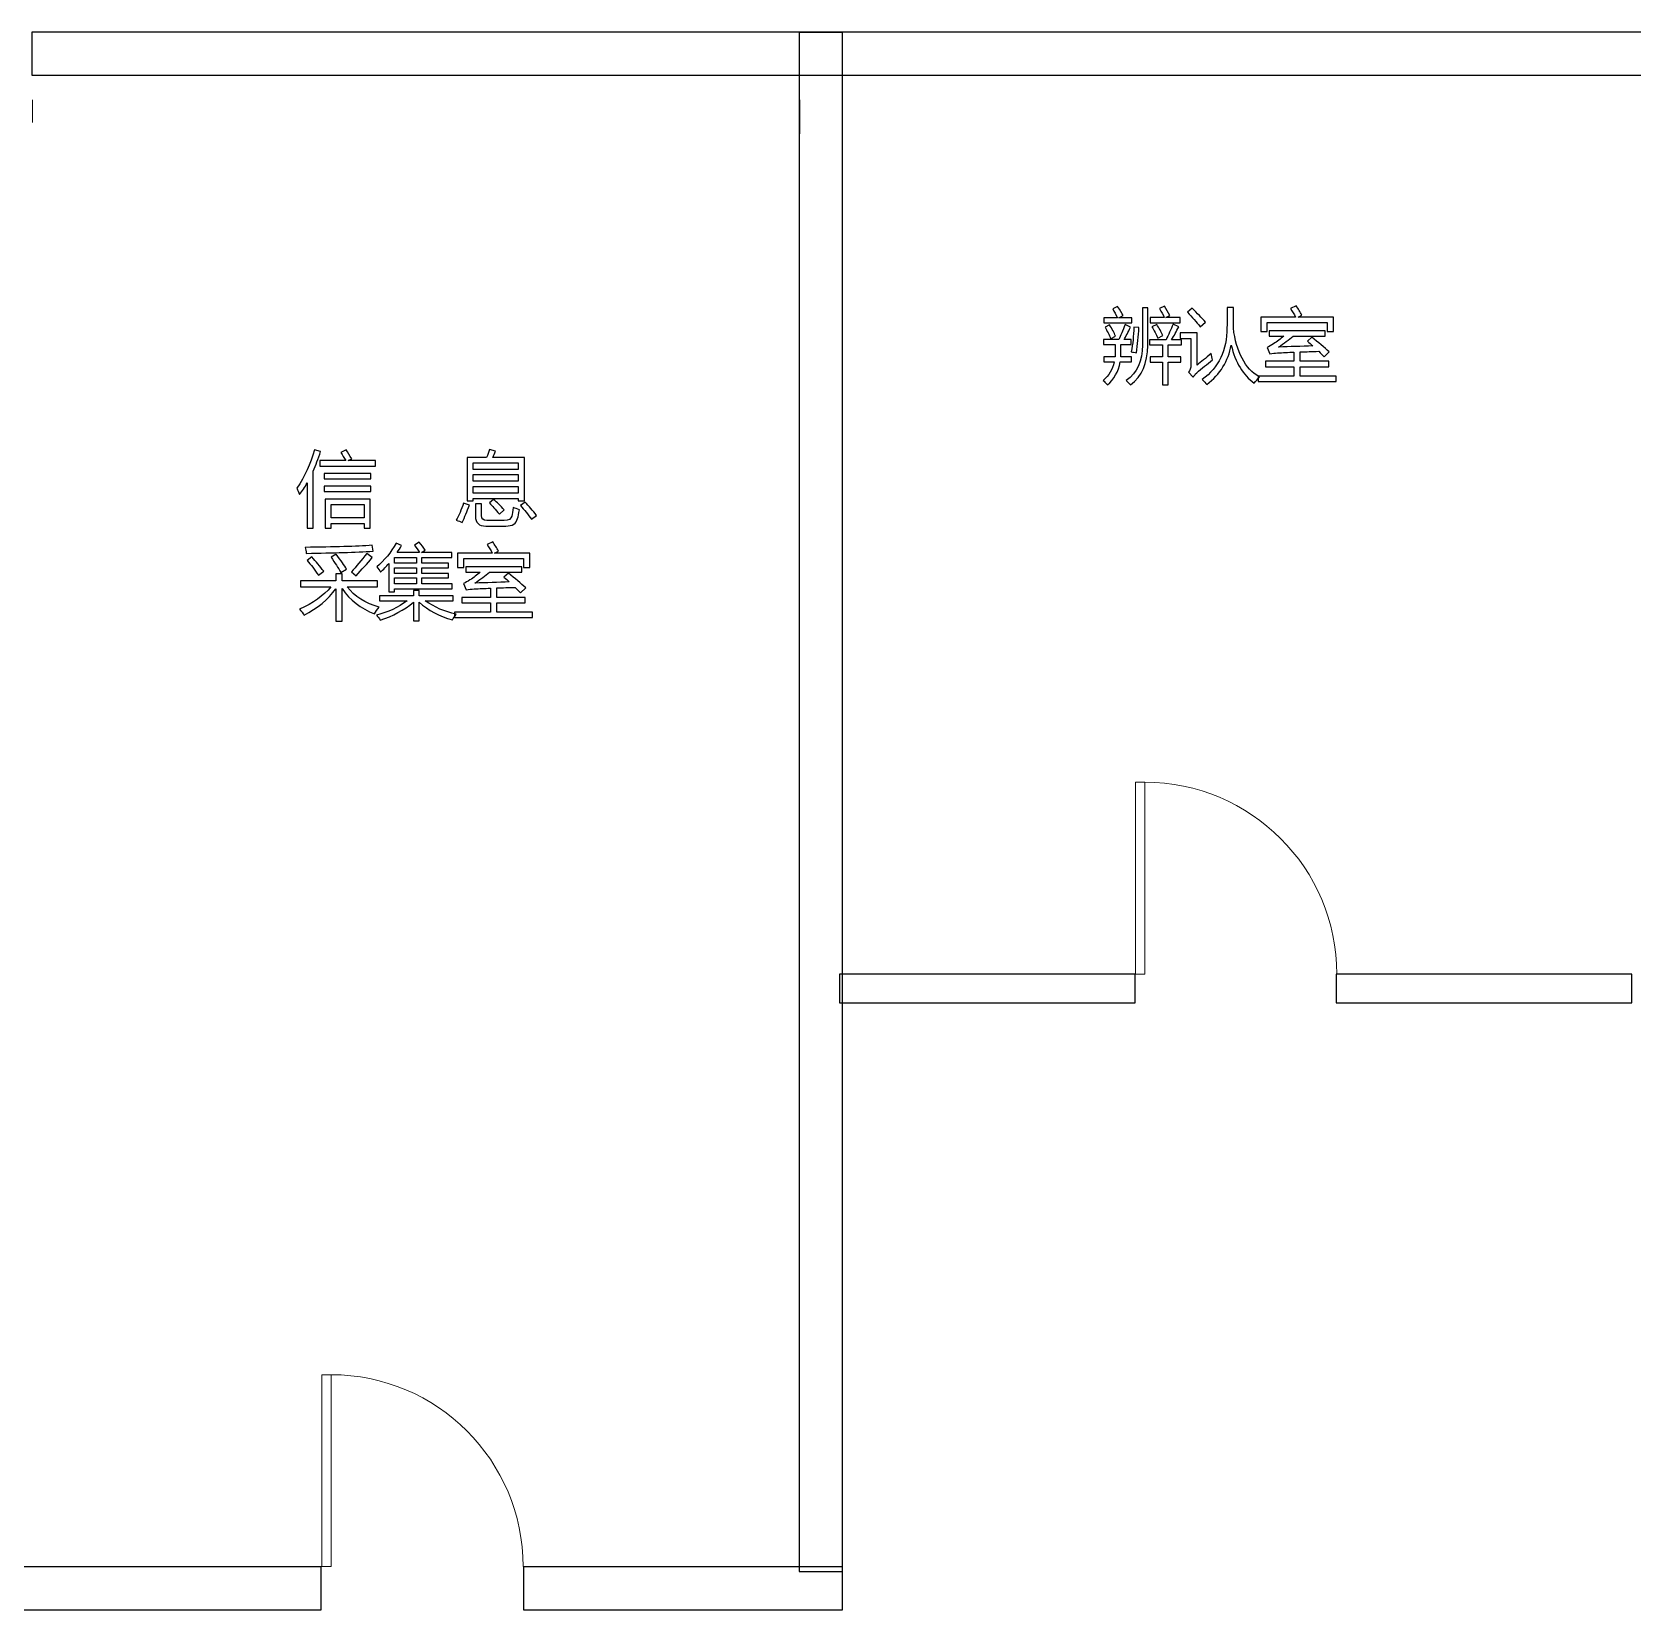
# Model space of a CAD drawing. Header units: millimetres. Extents: x 781 to 47484, y 534 to 14754.
# Drawn here: x 37161 to 43834, y 8154 to 14735 of the extents above; entities that cross this region are included whole.
import ezdxf

# ---------------------------------------------------------------- set-up
doc = ezdxf.new("R2010")
doc.units = ezdxf.units.MM
doc.header["$MEASUREMENT"] = 0
doc.layers.add('layer 1', color=7, linetype='Continuous')

msp = doc.modelspace()

# ---------------------------------------------------------------- linework, layer by layer
at = {"layer": 'layer 1', "color": 0}
for points in [[(37160.5, 14555), (47303.8, 14555), (47303.8, 14735), (37160.5, 14735), (37160.5, 14555)], [(40529, 10686), (41762.1, 10686), (41762.1, 10806), (40529, 10806), (40529, 10686)], [(42600, 10686), (43833.2, 10686), (43833.2, 10806), (42600, 10806), (42600, 10686)], [(35755, 8154.3), (38366.8, 8154.3), (38366.8, 8334.3), (35755, 8334.3), (35755, 8154.3)], [(39210.2, 8154.3), (40540.5, 8154.3), (40540.5, 8334.3), (39210.2, 8334.3), (39210.2, 8154.3)]]:
    msp.add_lwpolyline(points, close=True, dxfattribs=at)
at = {"layer": 'layer 1', "color": 0, "lineweight": 20}
for points in [[(41762.5, 10806.3), (41802.5, 10806.3), (41802.5, 11606.3), (41762.5, 11606.3), (41762.5, 10806.3)], [(38368.8, 8335.4), (38408.8, 8335.4), (38408.8, 9135.4), (38368.8, 9135.4), (38368.8, 8335.4)]]:
    msp.add_lwpolyline(points, close=True, dxfattribs=at)
at = {"layer": 'layer 1', "color": 0}
for points, knots in [([(40360.5, 8314.4), (40360.5, 8314.4), (40360.5, 14732.5), (40360.5, 14732.5), (40360.5, 14732.5), (40360.5, 14732.5), (40540.5, 14732.5), (40540.5, 14732.5), (40540.5, 14732.5), (40540.5, 14732.5), (40540.5, 8314.4), (40540.5, 8314.4), (40540.5, 8314.4), (40540.5, 8314.4), (40360.5, 8314.4), (40360.5, 8314.4)], [0, 0, 0, 0, 0.25, 0.25, 0.25, 0.25, 0.5, 0.5, 0.5, 0.5, 0.75, 0.75, 0.75, 0.75, 1, 1, 1, 1]), ([(41631.1, 13543.6), (41631.1, 13543.6), (41687.6, 13543.6), (41687.6, 13543.6), (41687.6, 13543.6), (41681.6, 13556.8), (41675, 13568.9), (41667.8, 13579.9), (41667.8, 13579.9), (41667.8, 13579.9), (41688.6, 13590.5), (41688.6, 13590.5), (41688.6, 13590.5), (41698.7, 13575.1), (41706.2, 13562.3), (41711.1, 13552.2), (41711.1, 13552.2), (41711.1, 13552.2), (41693.4, 13543.6), (41693.4, 13543.6), (41693.4, 13543.6), (41693.4, 13543.6), (41747.5, 13543.6), (41747.5, 13543.6), (41747.5, 13543.6), (41747.5, 13543.6), (41747.5, 13522.1), (41747.5, 13522.1), (41747.5, 13522.1), (41747.5, 13522.1), (41631.1, 13522.1), (41631.1, 13522.1), (41631.1, 13522.1), (41631.1, 13522.1), (41631.1, 13543.6), (41631.1, 13543.6)], [0, 0, 0, 0, 0.111111, 0.111111, 0.111111, 0.111111, 0.222222, 0.222222, 0.222222, 0.222222, 0.333333, 0.333333, 0.333333, 0.333333, 0.444444, 0.444444, 0.444444, 0.444444, 0.555556, 0.555556, 0.555556, 0.555556, 0.666667, 0.666667, 0.666667, 0.666667, 0.777778, 0.777778, 0.777778, 0.777778, 0.888889, 0.888889, 0.888889, 0.888889, 1, 1, 1, 1]), ([(41791.8, 13585.2), (41791.8, 13585.2), (41813.9, 13585.2), (41813.9, 13585.2), (41813.9, 13585.2), (41813.9, 13585.2), (41813.9, 13427.1), (41813.9, 13427.1), (41813.9, 13427.1), (41813.9, 13354.4), (41790.1, 13299.8), (41742.5, 13263.4), (41742.5, 13263.4), (41737.4, 13269.1), (41731.5, 13275.1), (41724.7, 13281.3), (41724.7, 13281.3), (41769.4, 13313.9), (41791.8, 13363.3), (41791.8, 13429.4), (41791.8, 13429.4), (41791.8, 13429.4), (41791.8, 13585.2), (41791.8, 13585.2)], [0, 0, 0, 0, 0.166667, 0.166667, 0.166667, 0.166667, 0.333333, 0.333333, 0.333333, 0.333333, 0.5, 0.5, 0.5, 0.5, 0.666667, 0.666667, 0.666667, 0.666667, 0.833333, 0.833333, 0.833333, 0.833333, 1, 1, 1, 1]), ([(41823.5, 13544.3), (41823.5, 13544.3), (41883.2, 13544.3), (41883.2, 13544.3), (41883.2, 13544.3), (41878.2, 13555.3), (41871.5, 13567.6), (41863.2, 13581.3), (41863.2, 13581.3), (41863.2, 13581.3), (41884, 13591.2), (41884, 13591.2), (41884, 13591.2), (41892, 13579.1), (41899.5, 13566.3), (41906.5, 13552.8), (41906.5, 13552.8), (41906.5, 13552.8), (41889, 13544.3), (41889, 13544.3), (41889, 13544.3), (41889, 13544.3), (41949.2, 13544.3), (41949.2, 13544.3), (41949.2, 13544.3), (41949.2, 13544.3), (41949.2, 13522.8), (41949.2, 13522.8), (41949.2, 13522.8), (41949.2, 13522.8), (41823.5, 13522.8), (41823.5, 13522.8), (41823.5, 13522.8), (41823.5, 13522.8), (41823.5, 13544.3), (41823.5, 13544.3)], [0, 0, 0, 0, 0.111111, 0.111111, 0.111111, 0.111111, 0.222222, 0.222222, 0.222222, 0.222222, 0.333333, 0.333333, 0.333333, 0.333333, 0.444444, 0.444444, 0.444444, 0.444444, 0.555556, 0.555556, 0.555556, 0.555556, 0.666667, 0.666667, 0.666667, 0.666667, 0.777778, 0.777778, 0.777778, 0.777778, 0.888889, 0.888889, 0.888889, 0.888889, 1, 1, 1, 1]), ([(41999.4, 13583.3), (42020.6, 13561.9), (42039.2, 13542.3), (42055.3, 13524.7), (42055.3, 13524.7), (42055.3, 13524.7), (42032.5, 13505.9), (42032.5, 13505.9), (42032.5, 13505.9), (42017, 13525.3), (41999.5, 13545.6), (41979.9, 13566.7), (41979.9, 13566.7), (41979.9, 13566.7), (41999.4, 13583.3), (41999.4, 13583.3)], [0, 0, 0, 0, 0.25, 0.25, 0.25, 0.25, 0.5, 0.5, 0.5, 0.5, 0.75, 0.75, 0.75, 0.75, 1, 1, 1, 1]), ([(42145.6, 13585.9), (42145.6, 13585.9), (42172.3, 13585.9), (42172.3, 13585.9), (42172.3, 13585.9), (42172.1, 13556.9), (42171.8, 13528.5), (42171.2, 13500.7), (42171.2, 13500.7), (42183.3, 13400.1), (42219.5, 13331.9), (42279.9, 13296.2), (42279.9, 13296.2), (42271.9, 13287.4), (42264.7, 13278.9), (42258.4, 13270.7), (42258.4, 13270.7), (42211.3, 13303.8), (42179.2, 13356.7), (42162.3, 13429.4), (42162.3, 13429.4), (42150.2, 13362.9), (42116.2, 13308), (42060.6, 13264.7), (42060.6, 13264.7), (42055.5, 13271), (42049.1, 13278), (42041.4, 13285.9), (42041.4, 13285.9), (42109.7, 13335.1), (42144.1, 13407.3), (42144.6, 13502.5), (42144.6, 13502.5), (42145.2, 13527.3), (42145.6, 13555), (42145.6, 13585.9)], [0, 0, 0, 0, 0.111111, 0.111111, 0.111111, 0.111111, 0.222222, 0.222222, 0.222222, 0.222222, 0.333333, 0.333333, 0.333333, 0.333333, 0.444444, 0.444444, 0.444444, 0.444444, 0.555556, 0.555556, 0.555556, 0.555556, 0.666667, 0.666667, 0.666667, 0.666667, 0.777778, 0.777778, 0.777778, 0.777778, 0.888889, 0.888889, 0.888889, 0.888889, 1, 1, 1, 1]), ([(42286, 13546.2), (42286, 13546.2), (42430.9, 13546.2), (42430.9, 13546.2), (42430.9, 13546.2), (42424.7, 13558.1), (42417.8, 13569.9), (42410, 13581.6), (42410, 13581.6), (42410, 13581.6), (42433.5, 13592.9), (42433.5, 13592.9), (42433.5, 13592.9), (42441.7, 13580.7), (42449.6, 13567.8), (42457.3, 13554.1), (42457.3, 13554.1), (42457.3, 13554.1), (42441, 13546.2), (42441, 13546.2), (42441, 13546.2), (42441, 13546.2), (42588.3, 13546.2), (42588.3, 13546.2), (42588.3, 13546.2), (42588.3, 13546.2), (42588.3, 13486.3), (42588.3, 13486.3), (42588.3, 13486.3), (42588.3, 13486.3), (42561.9, 13486.3), (42561.9, 13486.3), (42561.9, 13486.3), (42561.9, 13486.3), (42561.9, 13523.4), (42561.9, 13523.4), (42561.9, 13523.4), (42561.9, 13523.4), (42312.5, 13523.4), (42312.5, 13523.4), (42312.5, 13523.4), (42312.5, 13523.4), (42312.5, 13486.3), (42312.5, 13486.3), (42312.5, 13486.3), (42312.5, 13486.3), (42286, 13486.3), (42286, 13486.3), (42286, 13486.3), (42286, 13486.3), (42286, 13546.2), (42286, 13546.2)], [0, 0, 0, 0, 0.076923, 0.076923, 0.076923, 0.076923, 0.153846, 0.153846, 0.153846, 0.153846, 0.230769, 0.230769, 0.230769, 0.230769, 0.307692, 0.307692, 0.307692, 0.307692, 0.384615, 0.384615, 0.384615, 0.384615, 0.461538, 0.461538, 0.461538, 0.461538, 0.538462, 0.538462, 0.538462, 0.538462, 0.615385, 0.615385, 0.615385, 0.615385, 0.692308, 0.692308, 0.692308, 0.692308, 0.769231, 0.769231, 0.769231, 0.769231, 0.846154, 0.846154, 0.846154, 0.846154, 0.923077, 0.923077, 0.923077, 0.923077, 1, 1, 1, 1]), ([(41631.1, 13380.5), (41631.1, 13380.5), (41677.5, 13380.5), (41677.5, 13380.5), (41677.5, 13380.5), (41678.3, 13387.8), (41678.6, 13404.7), (41678.6, 13431.1), (41678.6, 13431.1), (41678.6, 13431.1), (41629.4, 13431.1), (41629.4, 13431.1), (41629.4, 13431.1), (41629.4, 13431.1), (41629.4, 13452.6), (41629.4, 13452.6), (41629.4, 13452.6), (41629.4, 13452.6), (41693.4, 13452.6), (41693.4, 13452.6), (41693.4, 13452.6), (41701.1, 13468.5), (41709.7, 13489.2), (41719.3, 13514.8), (41719.3, 13514.8), (41719.3, 13514.8), (41742.5, 13504.2), (41742.5, 13504.2), (41742.5, 13504.2), (41731.6, 13482.5), (41722.7, 13465.3), (41715.9, 13452.6), (41715.9, 13452.6), (41715.9, 13452.6), (41744.8, 13452.6), (41744.8, 13452.6), (41744.8, 13452.6), (41744.8, 13452.6), (41744.8, 13431.1), (41744.8, 13431.1), (41744.8, 13431.1), (41744.8, 13431.1), (41702.5, 13431.1), (41702.5, 13431.1), (41702.5, 13431.1), (41702.5, 13412.2), (41702.1, 13395.3), (41701.5, 13380.5), (41701.5, 13380.5), (41701.5, 13380.5), (41745.8, 13380.5), (41745.8, 13380.5), (41745.8, 13380.5), (41745.8, 13380.5), (41745.8, 13359), (41745.8, 13359), (41745.8, 13359), (41745.8, 13359), (41698.9, 13359), (41698.9, 13359), (41698.9, 13359), (41691.7, 13318.5), (41673.9, 13286.6), (41645.6, 13263.1), (41645.6, 13263.1), (41638.3, 13272.1), (41632.5, 13278.5), (41628.1, 13282.3), (41628.1, 13282.3), (41651.7, 13301.7), (41667, 13327.3), (41674, 13359), (41674, 13359), (41674, 13359), (41631.1, 13359), (41631.1, 13359), (41631.1, 13359), (41631.1, 13359), (41631.1, 13380.5), (41631.1, 13380.5)], [0, 0, 0, 0, 0.05, 0.05, 0.05, 0.05, 0.1, 0.1, 0.1, 0.1, 0.15, 0.15, 0.15, 0.15, 0.2, 0.2, 0.2, 0.2, 0.25, 0.25, 0.25, 0.25, 0.3, 0.3, 0.3, 0.3, 0.35, 0.35, 0.35, 0.35, 0.4, 0.4, 0.4, 0.4, 0.45, 0.45, 0.45, 0.45, 0.5, 0.5, 0.5, 0.5, 0.55, 0.55, 0.55, 0.55, 0.6, 0.6, 0.6, 0.6, 0.65, 0.65, 0.65, 0.65, 0.7, 0.7, 0.7, 0.7, 0.75, 0.75, 0.75, 0.75, 0.8, 0.8, 0.8, 0.8, 0.85, 0.85, 0.85, 0.85, 0.9, 0.9, 0.9, 0.9, 0.95, 0.95, 0.95, 0.95, 1, 1, 1, 1]), ([(41636, 13504.5), (41636, 13504.5), (41655.2, 13513.8), (41655.2, 13513.8), (41655.2, 13513.8), (41665.8, 13495.7), (41673.9, 13480.2), (41679.7, 13467.2), (41679.7, 13467.2), (41679.7, 13467.2), (41659.2, 13455.9), (41659.2, 13455.9), (41659.2, 13455.9), (41652.5, 13472.2), (41644.8, 13488.4), (41636, 13504.5)], [0, 0, 0, 0, 0.25, 0.25, 0.25, 0.25, 0.5, 0.5, 0.5, 0.5, 0.75, 0.75, 0.75, 0.75, 1, 1, 1, 1]), ([(41756.4, 13504.2), (41756.4, 13504.2), (41777.5, 13502.5), (41777.5, 13502.5), (41777.5, 13502.5), (41774.9, 13466), (41771.4, 13430.9), (41767, 13397.4), (41767, 13397.4), (41758.6, 13398.9), (41751.4, 13400.2), (41745.5, 13401), (41745.5, 13401), (41751.4, 13433.5), (41755.1, 13467.8), (41756.4, 13504.2)], [0, 0, 0, 0, 0.25, 0.25, 0.25, 0.25, 0.5, 0.5, 0.5, 0.5, 0.75, 0.75, 0.75, 0.75, 1, 1, 1, 1]), ([(41824.8, 13380.2), (41824.8, 13380.2), (41875.8, 13380.2), (41875.8, 13380.2), (41875.8, 13380.2), (41875.8, 13380.2), (41875.8, 13430.1), (41875.8, 13430.1), (41875.8, 13430.1), (41875.8, 13430.1), (41821.8, 13430.1), (41821.8, 13430.1), (41821.8, 13430.1), (41821.8, 13430.1), (41821.8, 13451.6), (41821.8, 13451.6), (41821.8, 13451.6), (41821.8, 13451.6), (41890.5, 13451.6), (41890.5, 13451.6), (41890.5, 13451.6), (41900.4, 13471.6), (41910.2, 13493.2), (41919.8, 13516.4), (41919.8, 13516.4), (41919.8, 13516.4), (41943.3, 13504.9), (41943.3, 13504.9), (41943.3, 13504.9), (41933.7, 13486.8), (41923.8, 13469.1), (41913.8, 13451.6), (41913.8, 13451.6), (41913.8, 13451.6), (41954.8, 13451.6), (41954.8, 13451.6), (41954.8, 13451.6), (41954.8, 13451.6), (41954.8, 13430.1), (41954.8, 13430.1), (41954.8, 13430.1), (41954.8, 13430.1), (41899.6, 13430.1), (41899.6, 13430.1), (41899.6, 13430.1), (41899.6, 13430.1), (41899.6, 13380.2), (41899.6, 13380.2), (41899.6, 13380.2), (41899.6, 13380.2), (41952.5, 13380.2), (41952.5, 13380.2), (41952.5, 13380.2), (41952.5, 13380.2), (41952.5, 13358.7), (41952.5, 13358.7), (41952.5, 13358.7), (41952.5, 13358.7), (41899.6, 13358.7), (41899.6, 13358.7), (41899.6, 13358.7), (41899.6, 13358.7), (41899.6, 13263.4), (41899.6, 13263.4), (41899.6, 13263.4), (41899.6, 13263.4), (41875.8, 13263.4), (41875.8, 13263.4), (41875.8, 13263.4), (41875.8, 13263.4), (41875.8, 13358.7), (41875.8, 13358.7), (41875.8, 13358.7), (41875.8, 13358.7), (41824.8, 13358.7), (41824.8, 13358.7), (41824.8, 13358.7), (41824.8, 13358.7), (41824.8, 13380.2), (41824.8, 13380.2)], [0, 0, 0, 0, 0.05, 0.05, 0.05, 0.05, 0.1, 0.1, 0.1, 0.1, 0.15, 0.15, 0.15, 0.15, 0.2, 0.2, 0.2, 0.2, 0.25, 0.25, 0.25, 0.25, 0.3, 0.3, 0.3, 0.3, 0.35, 0.35, 0.35, 0.35, 0.4, 0.4, 0.4, 0.4, 0.45, 0.45, 0.45, 0.45, 0.5, 0.5, 0.5, 0.5, 0.55, 0.55, 0.55, 0.55, 0.6, 0.6, 0.6, 0.6, 0.65, 0.65, 0.65, 0.65, 0.7, 0.7, 0.7, 0.7, 0.75, 0.75, 0.75, 0.75, 0.8, 0.8, 0.8, 0.8, 0.85, 0.85, 0.85, 0.85, 0.9, 0.9, 0.9, 0.9, 0.95, 0.95, 0.95, 0.95, 1, 1, 1, 1]), ([(41831.8, 13504.9), (41831.8, 13504.9), (41851.7, 13515.1), (41851.7, 13515.1), (41851.7, 13515.1), (41861.4, 13499.9), (41869.9, 13484.7), (41877.4, 13469.5), (41877.4, 13469.5), (41877.4, 13469.5), (41855.9, 13457.6), (41855.9, 13457.6), (41855.9, 13457.6), (41848.7, 13474.8), (41840.6, 13490.5), (41831.8, 13504.9)], [0, 0, 0, 0, 0.25, 0.25, 0.25, 0.25, 0.5, 0.5, 0.5, 0.5, 0.75, 0.75, 0.75, 0.75, 1, 1, 1, 1]), ([(42078.7, 13394.4), (42080.1, 13384.7), (42081.9, 13375.8), (42084.1, 13367.6), (42084.1, 13367.6), (42061.1, 13350), (42039.2, 13331.8), (42018.2, 13313.1), (42018.2, 13313.1), (42012.3, 13307.5), (42007.2, 13301.8), (42003, 13295.8), (42003, 13295.8), (42003, 13295.8), (41983.5, 13316.3), (41983.5, 13316.3), (41983.5, 13316.3), (41990.6, 13323.6), (41994.1, 13333.3), (41994.1, 13345.5), (41994.1, 13345.5), (41994.1, 13345.5), (41994.1, 13456.9), (41994.1, 13456.9), (41994.1, 13456.9), (41994.1, 13456.9), (41949.8, 13456.9), (41949.8, 13456.9), (41949.8, 13456.9), (41949.8, 13456.9), (41949.8, 13480.8), (41949.8, 13480.8), (41949.8, 13480.8), (41949.8, 13480.8), (42019.9, 13480.8), (42019.9, 13480.8), (42019.9, 13480.8), (42019.9, 13480.8), (42019.9, 13345.8), (42019.9, 13345.8), (42019.9, 13345.8), (42036.2, 13358.8), (42055.8, 13375), (42078.7, 13394.4)], [0, 0, 0, 0, 0.090909, 0.090909, 0.090909, 0.090909, 0.181818, 0.181818, 0.181818, 0.181818, 0.272727, 0.272727, 0.272727, 0.272727, 0.363636, 0.363636, 0.363636, 0.363636, 0.454545, 0.454545, 0.454545, 0.454545, 0.545455, 0.545455, 0.545455, 0.545455, 0.636364, 0.636364, 0.636364, 0.636364, 0.727273, 0.727273, 0.727273, 0.727273, 0.818182, 0.818182, 0.818182, 0.818182, 0.909091, 0.909091, 0.909091, 0.909091, 1, 1, 1, 1]), ([(42274.1, 13300.1), (42274.1, 13300.1), (42423.3, 13300.1), (42423.3, 13300.1), (42423.3, 13300.1), (42423.3, 13300.1), (42423.3, 13338.9), (42423.3, 13338.9), (42423.3, 13338.9), (42423.3, 13338.9), (42304.6, 13338.9), (42304.6, 13338.9), (42304.6, 13338.9), (42304.6, 13338.9), (42304.6, 13361.7), (42304.6, 13361.7), (42304.6, 13361.7), (42304.6, 13361.7), (42423.3, 13361.7), (42423.3, 13361.7), (42423.3, 13361.7), (42423.3, 13361.7), (42423.3, 13399.9), (42423.3, 13399.9), (42423.3, 13399.9), (42400.1, 13398.9), (42377.5, 13397.8), (42355.8, 13396.7), (42355.8, 13396.7), (42344.8, 13396.1), (42333.8, 13394.6), (42322.7, 13392.4), (42322.7, 13392.4), (42322.7, 13392.4), (42311.5, 13419.9), (42311.5, 13419.9), (42311.5, 13419.9), (42319.9, 13423.2), (42328.8, 13427.9), (42338.3, 13434.1), (42338.3, 13434.1), (42353.8, 13444.8), (42368.1, 13455.6), (42381.1, 13466.5), (42381.1, 13466.5), (42381.1, 13466.5), (42321.1, 13466.5), (42321.1, 13466.5), (42321.1, 13466.5), (42321.1, 13466.5), (42321.1, 13489.3), (42321.1, 13489.3), (42321.1, 13489.3), (42321.1, 13489.3), (42554.6, 13489.3), (42554.6, 13489.3), (42554.6, 13489.3), (42554.6, 13489.3), (42554.6, 13466.5), (42554.6, 13466.5), (42554.6, 13466.5), (42554.6, 13466.5), (42420, 13466.5), (42420, 13466.5), (42420, 13466.5), (42402.4, 13452.2), (42382, 13437), (42359.1, 13420.9), (42359.1, 13420.9), (42407, 13422.5), (42454.7, 13424.3), (42502.3, 13426.2), (42502.3, 13426.2), (42495.3, 13432.6), (42487.9, 13439), (42480.1, 13445.6), (42480.1, 13445.6), (42480.1, 13445.6), (42498.4, 13462.2), (42498.4, 13462.2), (42498.4, 13462.2), (42526.2, 13440.4), (42550.3, 13419.9), (42570.8, 13400.7), (42570.8, 13400.7), (42570.8, 13400.7), (42549.3, 13380.5), (42549.3, 13380.5), (42549.3, 13380.5), (42542.4, 13387.9), (42534.9, 13395.5), (42527, 13403.3), (42527, 13403.3), (42500.5, 13402.7), (42474.9, 13401.8), (42450.1, 13400.8), (42450.1, 13400.8), (42450.1, 13400.8), (42450.1, 13361.7), (42450.1, 13361.7), (42450.1, 13361.7), (42450.1, 13361.7), (42569.2, 13361.7), (42569.2, 13361.7), (42569.2, 13361.7), (42569.2, 13361.7), (42569.2, 13338.9), (42569.2, 13338.9), (42569.2, 13338.9), (42569.2, 13338.9), (42450.1, 13338.9), (42450.1, 13338.9), (42450.1, 13338.9), (42450.1, 13338.9), (42450.1, 13300.1), (42450.1, 13300.1), (42450.1, 13300.1), (42450.1, 13300.1), (42599.6, 13300.1), (42599.6, 13300.1), (42599.6, 13300.1), (42599.6, 13300.1), (42599.6, 13277.3), (42599.6, 13277.3), (42599.6, 13277.3), (42599.6, 13277.3), (42274.1, 13277.3), (42274.1, 13277.3), (42274.1, 13277.3), (42274.1, 13277.3), (42274.1, 13300.1), (42274.1, 13300.1)], [0, 0, 0, 0, 0.030303, 0.030303, 0.030303, 0.030303, 0.060606, 0.060606, 0.060606, 0.060606, 0.090909, 0.090909, 0.090909, 0.090909, 0.121212, 0.121212, 0.121212, 0.121212, 0.151515, 0.151515, 0.151515, 0.151515, 0.181818, 0.181818, 0.181818, 0.181818, 0.212121, 0.212121, 0.212121, 0.212121, 0.242424, 0.242424, 0.242424, 0.242424, 0.272727, 0.272727, 0.272727, 0.272727, 0.30303, 0.30303, 0.30303, 0.30303, 0.333333, 0.333333, 0.333333, 0.333333, 0.363636, 0.363636, 0.363636, 0.363636, 0.393939, 0.393939, 0.393939, 0.393939, 0.424242, 0.424242, 0.424242, 0.424242, 0.454545, 0.454545, 0.454545, 0.454545, 0.484848, 0.484848, 0.484848, 0.484848, 0.515152, 0.515152, 0.515152, 0.515152, 0.545455, 0.545455, 0.545455, 0.545455, 0.575758, 0.575758, 0.575758, 0.575758, 0.606061, 0.606061, 0.606061, 0.606061, 0.636364, 0.636364, 0.636364, 0.636364, 0.666667, 0.666667, 0.666667, 0.666667, 0.69697, 0.69697, 0.69697, 0.69697, 0.727273, 0.727273, 0.727273, 0.727273, 0.757576, 0.757576, 0.757576, 0.757576, 0.787879, 0.787879, 0.787879, 0.787879, 0.818182, 0.818182, 0.818182, 0.818182, 0.848485, 0.848485, 0.848485, 0.848485, 0.878788, 0.878788, 0.878788, 0.878788, 0.909091, 0.909091, 0.909091, 0.909091, 0.939394, 0.939394, 0.939394, 0.939394, 0.969697, 0.969697, 0.969697, 0.969697, 1, 1, 1, 1]), ([(38265.3, 12833), (38297.7, 12881.1), (38322.1, 12934.2), (38338.4, 12992.4), (38338.4, 12992.4), (38338.4, 12992.4), (38364.2, 12985.2), (38364.2, 12985.2), (38364.2, 12985.2), (38354.6, 12955.5), (38344.1, 12928.2), (38332.7, 12903.1), (38332.7, 12903.1), (38332.7, 12903.1), (38332.7, 12666), (38332.7, 12666), (38332.7, 12666), (38332.7, 12666), (38308.3, 12666), (38308.3, 12666), (38308.3, 12666), (38308.3, 12666), (38308.3, 12854.7), (38308.3, 12854.7), (38308.3, 12854.7), (38298.1, 12837), (38287.5, 12820.6), (38276.2, 12805.9), (38276.2, 12805.9), (38272.7, 12815.2), (38269.1, 12824.2), (38265.3, 12833)], [0, 0, 0, 0, 0.125, 0.125, 0.125, 0.125, 0.25, 0.25, 0.25, 0.25, 0.375, 0.375, 0.375, 0.375, 0.5, 0.5, 0.5, 0.5, 0.625, 0.625, 0.625, 0.625, 0.75, 0.75, 0.75, 0.75, 0.875, 0.875, 0.875, 0.875, 1, 1, 1, 1]), ([(38360.9, 12947.8), (38360.9, 12947.8), (38468.9, 12947.8), (38468.9, 12947.8), (38468.9, 12947.8), (38462.2, 12959.2), (38455.3, 12970.4), (38448.2, 12981.5), (38448.2, 12981.5), (38448.2, 12981.5), (38470.3, 12993.1), (38470.3, 12993.1), (38470.3, 12993.1), (38478.3, 12981.2), (38486.1, 12968.6), (38493.8, 12955.4), (38493.8, 12955.4), (38493.8, 12955.4), (38479.4, 12947.8), (38479.4, 12947.8), (38479.4, 12947.8), (38479.4, 12947.8), (38593.7, 12947.8), (38593.7, 12947.8), (38593.7, 12947.8), (38593.7, 12947.8), (38593.7, 12924.6), (38593.7, 12924.6), (38593.7, 12924.6), (38593.7, 12924.6), (38360.9, 12924.6), (38360.9, 12924.6), (38360.9, 12924.6), (38360.9, 12924.6), (38360.9, 12947.8), (38360.9, 12947.8)], [0, 0, 0, 0, 0.111111, 0.111111, 0.111111, 0.111111, 0.222222, 0.222222, 0.222222, 0.222222, 0.333333, 0.333333, 0.333333, 0.333333, 0.444444, 0.444444, 0.444444, 0.444444, 0.555556, 0.555556, 0.555556, 0.555556, 0.666667, 0.666667, 0.666667, 0.666667, 0.777778, 0.777778, 0.777778, 0.777778, 0.888889, 0.888889, 0.888889, 0.888889, 1, 1, 1, 1]), ([(38975.3, 12960.3), (38975.3, 12960.3), (39056.2, 12960.3), (39056.2, 12960.3), (39056.2, 12960.3), (39061, 12972.1), (39064.9, 12983.5), (39068, 12994.4), (39068, 12994.4), (39068, 12994.4), (39093.8, 12987.5), (39093.8, 12987.5), (39093.8, 12987.5), (39090.2, 12978.1), (39086.3, 12969), (39082.4, 12960.3), (39082.4, 12960.3), (39082.4, 12960.3), (39214.2, 12960.3), (39214.2, 12960.3), (39214.2, 12960.3), (39214.2, 12960.3), (39214.2, 12779.8), (39214.2, 12779.8), (39214.2, 12779.8), (39214.2, 12779.8), (39188.7, 12779.8), (39188.7, 12779.8), (39188.7, 12779.8), (39188.7, 12779.8), (39188.7, 12790), (39188.7, 12790), (39188.7, 12790), (39188.7, 12790), (39000.9, 12790), (39000.9, 12790), (39000.9, 12790), (39000.9, 12790), (39000.9, 12779.8), (39000.9, 12779.8), (39000.9, 12779.8), (39000.9, 12779.8), (38975.3, 12779.8), (38975.3, 12779.8), (38975.3, 12779.8), (38975.3, 12779.8), (38975.3, 12960.3), (38975.3, 12960.3)], [0, 0, 0, 0, 0.083333, 0.083333, 0.083333, 0.083333, 0.166667, 0.166667, 0.166667, 0.166667, 0.25, 0.25, 0.25, 0.25, 0.333333, 0.333333, 0.333333, 0.333333, 0.416667, 0.416667, 0.416667, 0.416667, 0.5, 0.5, 0.5, 0.5, 0.583333, 0.583333, 0.583333, 0.583333, 0.666667, 0.666667, 0.666667, 0.666667, 0.75, 0.75, 0.75, 0.75, 0.833333, 0.833333, 0.833333, 0.833333, 0.916667, 0.916667, 0.916667, 0.916667, 1, 1, 1, 1]), ([(38379.1, 12893.8), (38379.1, 12893.8), (38574.2, 12893.8), (38574.2, 12893.8), (38574.2, 12893.8), (38574.2, 12893.8), (38574.2, 12871.4), (38574.2, 12871.4), (38574.2, 12871.4), (38574.2, 12871.4), (38379.1, 12871.4), (38379.1, 12871.4), (38379.1, 12871.4), (38379.1, 12871.4), (38379.1, 12893.8), (38379.1, 12893.8)], [0, 0, 0, 0, 0.25, 0.25, 0.25, 0.25, 0.5, 0.5, 0.5, 0.5, 0.75, 0.75, 0.75, 0.75, 1, 1, 1, 1]), ([(39188.7, 12937.9), (39188.7, 12937.9), (39000.9, 12937.9), (39000.9, 12937.9), (39000.9, 12937.9), (39000.9, 12937.9), (39000.9, 12910.4), (39000.9, 12910.4), (39000.9, 12910.4), (39000.9, 12910.4), (39188.7, 12910.4), (39188.7, 12910.4), (39188.7, 12910.4), (39188.7, 12910.4), (39188.7, 12937.9), (39188.7, 12937.9)], [0, 0, 0, 0, 0.25, 0.25, 0.25, 0.25, 0.5, 0.5, 0.5, 0.5, 0.75, 0.75, 0.75, 0.75, 1, 1, 1, 1]), ([(39000.9, 12861.4), (39000.9, 12861.4), (39188.7, 12861.4), (39188.7, 12861.4), (39188.7, 12861.4), (39188.7, 12861.4), (39188.7, 12889.2), (39188.7, 12889.2), (39188.7, 12889.2), (39188.7, 12889.2), (39000.9, 12889.2), (39000.9, 12889.2), (39000.9, 12889.2), (39000.9, 12889.2), (39000.9, 12861.4), (39000.9, 12861.4)], [0, 0, 0, 0, 0.25, 0.25, 0.25, 0.25, 0.5, 0.5, 0.5, 0.5, 0.75, 0.75, 0.75, 0.75, 1, 1, 1, 1]), ([(38379.1, 12840.6), (38379.1, 12840.6), (38574.2, 12840.6), (38574.2, 12840.6), (38574.2, 12840.6), (38574.2, 12840.6), (38574.2, 12818.2), (38574.2, 12818.2), (38574.2, 12818.2), (38574.2, 12818.2), (38379.1, 12818.2), (38379.1, 12818.2), (38379.1, 12818.2), (38379.1, 12818.2), (38379.1, 12840.6), (38379.1, 12840.6)], [0, 0, 0, 0, 0.25, 0.25, 0.25, 0.25, 0.5, 0.5, 0.5, 0.5, 0.75, 0.75, 0.75, 0.75, 1, 1, 1, 1]), ([(39000.9, 12812.5), (39000.9, 12812.5), (39188.7, 12812.5), (39188.7, 12812.5), (39188.7, 12812.5), (39188.7, 12812.5), (39188.7, 12840.3), (39188.7, 12840.3), (39188.7, 12840.3), (39188.7, 12840.3), (39000.9, 12840.3), (39000.9, 12840.3), (39000.9, 12840.3), (39000.9, 12840.3), (39000.9, 12812.5), (39000.9, 12812.5)], [0, 0, 0, 0, 0.25, 0.25, 0.25, 0.25, 0.5, 0.5, 0.5, 0.5, 0.75, 0.75, 0.75, 0.75, 1, 1, 1, 1]), ([(38382.7, 12787.1), (38382.7, 12787.1), (38570.9, 12787.1), (38570.9, 12787.1), (38570.9, 12787.1), (38570.9, 12787.1), (38570.9, 12666), (38570.9, 12666), (38570.9, 12666), (38570.9, 12666), (38545.4, 12666), (38545.4, 12666), (38545.4, 12666), (38545.4, 12666), (38545.4, 12685.9), (38545.4, 12685.9), (38545.4, 12685.9), (38545.4, 12685.9), (38408.1, 12685.9), (38408.1, 12685.9), (38408.1, 12685.9), (38408.1, 12685.9), (38408.1, 12666), (38408.1, 12666), (38408.1, 12666), (38408.1, 12666), (38382.7, 12666), (38382.7, 12666), (38382.7, 12666), (38382.7, 12666), (38382.7, 12787.1), (38382.7, 12787.1)], [0, 0, 0, 0, 0.125, 0.125, 0.125, 0.125, 0.25, 0.25, 0.25, 0.25, 0.375, 0.375, 0.375, 0.375, 0.5, 0.5, 0.5, 0.5, 0.625, 0.625, 0.625, 0.625, 0.75, 0.75, 0.75, 0.75, 0.875, 0.875, 0.875, 0.875, 1, 1, 1, 1]), ([(38545.4, 12764.5), (38545.4, 12764.5), (38408.1, 12764.5), (38408.1, 12764.5), (38408.1, 12764.5), (38408.1, 12764.5), (38408.1, 12708.3), (38408.1, 12708.3), (38408.1, 12708.3), (38408.1, 12708.3), (38545.4, 12708.3), (38545.4, 12708.3), (38545.4, 12708.3), (38545.4, 12708.3), (38545.4, 12764.5), (38545.4, 12764.5)], [0, 0, 0, 0, 0.25, 0.25, 0.25, 0.25, 0.5, 0.5, 0.5, 0.5, 0.75, 0.75, 0.75, 0.75, 1, 1, 1, 1]), ([(38960.8, 12770.5), (38960.8, 12770.5), (38984.9, 12762.2), (38984.9, 12762.2), (38984.9, 12762.2), (38975.3, 12735.8), (38965.1, 12711.6), (38954.5, 12689.8), (38954.5, 12689.8), (38947.5, 12692.9), (38939.3, 12696.1), (38930.1, 12699.4), (38930.1, 12699.4), (38940.9, 12718.6), (38951.1, 12742.3), (38960.8, 12770.5)], [0, 0, 0, 0, 0.25, 0.25, 0.25, 0.25, 0.5, 0.5, 0.5, 0.5, 0.75, 0.75, 0.75, 0.75, 1, 1, 1, 1]), ([(39010.1, 12767.2), (39010.1, 12767.2), (39035.2, 12767.2), (39035.2, 12767.2), (39035.2, 12767.2), (39035.2, 12767.2), (39035.2, 12718.6), (39035.2, 12718.6), (39035.2, 12718.6), (39035.2, 12704.9), (39042.5, 12698.1), (39057.1, 12698.1), (39057.1, 12698.1), (39057.1, 12698.1), (39130.5, 12698.1), (39130.5, 12698.1), (39130.5, 12698.1), (39148.1, 12698.1), (39158.4, 12704.1), (39161.2, 12716.3), (39161.2, 12716.3), (39163.5, 12724.2), (39165.7, 12736.2), (39167.9, 12752.3), (39167.9, 12752.3), (39176, 12749), (39184.6, 12745.8), (39193.7, 12742.7), (39193.7, 12742.7), (39191, 12727.5), (39188.4, 12715.3), (39185.7, 12706), (39185.7, 12706), (39180.6, 12685.1), (39164.2, 12674.6), (39136.4, 12674.6), (39136.4, 12674.6), (39136.4, 12674.6), (39053.1, 12674.6), (39053.1, 12674.6), (39053.1, 12674.6), (39024.5, 12674.6), (39010.1, 12688.3), (39010.1, 12715.6), (39010.1, 12715.6), (39010.1, 12715.6), (39010.1, 12767.2), (39010.1, 12767.2)], [0, 0, 0, 0, 0.083333, 0.083333, 0.083333, 0.083333, 0.166667, 0.166667, 0.166667, 0.166667, 0.25, 0.25, 0.25, 0.25, 0.333333, 0.333333, 0.333333, 0.333333, 0.416667, 0.416667, 0.416667, 0.416667, 0.5, 0.5, 0.5, 0.5, 0.583333, 0.583333, 0.583333, 0.583333, 0.666667, 0.666667, 0.666667, 0.666667, 0.75, 0.75, 0.75, 0.75, 0.833333, 0.833333, 0.833333, 0.833333, 0.916667, 0.916667, 0.916667, 0.916667, 1, 1, 1, 1]), ([(39068, 12770.9), (39068, 12770.9), (39085.9, 12786), (39085.9, 12786), (39085.9, 12786), (39099.3, 12773.7), (39114.1, 12758.9), (39130.2, 12741.7), (39130.2, 12741.7), (39130.2, 12741.7), (39110, 12724.5), (39110, 12724.5), (39110, 12724.5), (39093.7, 12743.7), (39079.7, 12759.2), (39068, 12770.9)], [0, 0, 0, 0, 0.25, 0.25, 0.25, 0.25, 0.5, 0.5, 0.5, 0.5, 0.75, 0.75, 0.75, 0.75, 1, 1, 1, 1]), ([(39198, 12759.9), (39198, 12759.9), (39217.2, 12774.8), (39217.2, 12774.8), (39217.2, 12774.8), (39232.8, 12757.8), (39248.8, 12739.2), (39265.1, 12718.9), (39265.1, 12718.9), (39265.1, 12718.9), (39243.9, 12702.7), (39243.9, 12702.7), (39243.9, 12702.7), (39229, 12723), (39213.6, 12742.1), (39198, 12759.9)], [0, 0, 0, 0, 0.25, 0.25, 0.25, 0.25, 0.5, 0.5, 0.5, 0.5, 0.75, 0.75, 0.75, 0.75, 1, 1, 1, 1]), ([(38304.7, 12560.6), (38303.4, 12569.5), (38301.9, 12577.8), (38300.1, 12585.8), (38300.1, 12585.8), (38421.4, 12587.1), (38514.3, 12590), (38578.9, 12594.4), (38578.9, 12594.4), (38578.9, 12594.4), (38582.9, 12569.3), (38582.9, 12569.3), (38582.9, 12569.3), (38509.9, 12565.7), (38417.2, 12562.8), (38304.7, 12560.6)], [0, 0, 0, 0, 0.25, 0.25, 0.25, 0.25, 0.5, 0.5, 0.5, 0.5, 0.75, 0.75, 0.75, 0.75, 1, 1, 1, 1]), ([(38308.7, 12531.5), (38308.7, 12531.5), (38328.2, 12545.8), (38328.2, 12545.8), (38328.2, 12545.8), (38344.5, 12526.8), (38361, 12506.9), (38377.5, 12486.2), (38377.5, 12486.2), (38377.5, 12486.2), (38355, 12470.4), (38355, 12470.4), (38355, 12470.4), (38338.9, 12493.1), (38323.5, 12513.4), (38308.7, 12531.5)], [0, 0, 0, 0, 0.25, 0.25, 0.25, 0.25, 0.5, 0.5, 0.5, 0.5, 0.75, 0.75, 0.75, 0.75, 1, 1, 1, 1]), ([(38407.6, 12544.8), (38407.6, 12544.8), (38429.4, 12557.7), (38429.4, 12557.7), (38429.4, 12557.7), (38449.3, 12530.1), (38463.6, 12509.4), (38472.4, 12495.5), (38472.4, 12495.5), (38472.4, 12495.5), (38448.3, 12481.6), (38448.3, 12481.6), (38448.3, 12481.6), (38437.9, 12499.7), (38424.3, 12520.7), (38407.6, 12544.8)], [0, 0, 0, 0, 0.25, 0.25, 0.25, 0.25, 0.5, 0.5, 0.5, 0.5, 0.75, 0.75, 0.75, 0.75, 1, 1, 1, 1]), ([(38493.3, 12483.9), (38512.9, 12505.8), (38534.1, 12531.3), (38556.8, 12560.6), (38556.8, 12560.6), (38556.8, 12560.6), (38579.9, 12543.5), (38579.9, 12543.5), (38579.9, 12543.5), (38558.1, 12518.1), (38535.5, 12492.5), (38512.1, 12466.7), (38512.1, 12466.7), (38512.1, 12466.7), (38493.3, 12483.9), (38493.3, 12483.9)], [0, 0, 0, 0, 0.25, 0.25, 0.25, 0.25, 0.5, 0.5, 0.5, 0.5, 0.75, 0.75, 0.75, 0.75, 1, 1, 1, 1]), ([(38755.8, 12595.3), (38755.8, 12595.3), (38775.3, 12607.2), (38775.3, 12607.2), (38775.3, 12607.2), (38785.7, 12595.8), (38794.1, 12584.6), (38800.7, 12573.5), (38800.7, 12573.5), (38800.7, 12573.5), (38785.6, 12563.9), (38785.6, 12563.9), (38785.6, 12563.9), (38785.6, 12563.9), (38912.2, 12563.9), (38912.2, 12563.9), (38912.2, 12563.9), (38912.2, 12563.9), (38912.2, 12543.5), (38912.2, 12543.5), (38912.2, 12543.5), (38912.2, 12543.5), (38786.9, 12543.5), (38786.9, 12543.5), (38786.9, 12543.5), (38786.9, 12543.5), (38786.9, 12520), (38786.9, 12520), (38786.9, 12520), (38786.9, 12520), (38897.7, 12520), (38897.7, 12520), (38897.7, 12520), (38897.7, 12520), (38897.7, 12500.8), (38897.7, 12500.8), (38897.7, 12500.8), (38897.7, 12500.8), (38786.9, 12500.8), (38786.9, 12500.8), (38786.9, 12500.8), (38786.9, 12500.8), (38786.9, 12477.3), (38786.9, 12477.3), (38786.9, 12477.3), (38786.9, 12477.3), (38897.7, 12477.3), (38897.7, 12477.3), (38897.7, 12477.3), (38897.7, 12477.3), (38897.7, 12458.1), (38897.7, 12458.1), (38897.7, 12458.1), (38897.7, 12458.1), (38786.9, 12458.1), (38786.9, 12458.1), (38786.9, 12458.1), (38786.9, 12458.1), (38786.9, 12434), (38786.9, 12434), (38786.9, 12434), (38786.9, 12434), (38913.2, 12434), (38913.2, 12434), (38913.2, 12434), (38913.2, 12434), (38913.2, 12413.5), (38913.2, 12413.5), (38913.2, 12413.5), (38913.2, 12413.5), (38672.1, 12413.5), (38672.1, 12413.5), (38672.1, 12413.5), (38672.1, 12413.5), (38672.1, 12400.9), (38672.1, 12400.9), (38672.1, 12400.9), (38672.1, 12400.9), (38649, 12400.9), (38649, 12400.9), (38649, 12400.9), (38649, 12400.9), (38649, 12518.6), (38649, 12518.6), (38649, 12518.6), (38637.6, 12505.4), (38626, 12493.5), (38614.2, 12482.9), (38614.2, 12482.9), (38610.7, 12489.3), (38605.4, 12496.6), (38598.3, 12504.7), (38598.3, 12504.7), (38630.3, 12531.4), (38657.3, 12564.3), (38679.4, 12603.3), (38679.4, 12603.3), (38679.4, 12603.3), (38702.2, 12593), (38702.2, 12593), (38702.2, 12593), (38696, 12582.9), (38689.7, 12573.2), (38683.3, 12563.9), (38683.3, 12563.9), (38683.3, 12563.9), (38776.9, 12563.9), (38776.9, 12563.9), (38776.9, 12563.9), (38771, 12574), (38763.9, 12584.4), (38755.8, 12595.3)], [0, 0, 0, 0, 0.035714, 0.035714, 0.035714, 0.035714, 0.071429, 0.071429, 0.071429, 0.071429, 0.107143, 0.107143, 0.107143, 0.107143, 0.142857, 0.142857, 0.142857, 0.142857, 0.178571, 0.178571, 0.178571, 0.178571, 0.214286, 0.214286, 0.214286, 0.214286, 0.25, 0.25, 0.25, 0.25, 0.285714, 0.285714, 0.285714, 0.285714, 0.321429, 0.321429, 0.321429, 0.321429, 0.357143, 0.357143, 0.357143, 0.357143, 0.392857, 0.392857, 0.392857, 0.392857, 0.428571, 0.428571, 0.428571, 0.428571, 0.464286, 0.464286, 0.464286, 0.464286, 0.5, 0.5, 0.5, 0.5, 0.535714, 0.535714, 0.535714, 0.535714, 0.571429, 0.571429, 0.571429, 0.571429, 0.607143, 0.607143, 0.607143, 0.607143, 0.642857, 0.642857, 0.642857, 0.642857, 0.678571, 0.678571, 0.678571, 0.678571, 0.714286, 0.714286, 0.714286, 0.714286, 0.75, 0.75, 0.75, 0.75, 0.785714, 0.785714, 0.785714, 0.785714, 0.821429, 0.821429, 0.821429, 0.821429, 0.857143, 0.857143, 0.857143, 0.857143, 0.892857, 0.892857, 0.892857, 0.892857, 0.928571, 0.928571, 0.928571, 0.928571, 0.964286, 0.964286, 0.964286, 0.964286, 1, 1, 1, 1]), ([(38934.9, 12562), (38934.9, 12562), (39079.8, 12562), (39079.8, 12562), (39079.8, 12562), (39073.6, 12573.9), (39066.7, 12585.7), (39058.9, 12597.4), (39058.9, 12597.4), (39058.9, 12597.4), (39082.4, 12608.6), (39082.4, 12608.6), (39082.4, 12608.6), (39090.6, 12596.5), (39098.5, 12583.6), (39106.2, 12569.9), (39106.2, 12569.9), (39106.2, 12569.9), (39089.9, 12562), (39089.9, 12562), (39089.9, 12562), (39089.9, 12562), (39237.2, 12562), (39237.2, 12562), (39237.2, 12562), (39237.2, 12562), (39237.2, 12502.1), (39237.2, 12502.1), (39237.2, 12502.1), (39237.2, 12502.1), (39210.8, 12502.1), (39210.8, 12502.1), (39210.8, 12502.1), (39210.8, 12502.1), (39210.8, 12539.1), (39210.8, 12539.1), (39210.8, 12539.1), (39210.8, 12539.1), (38961.4, 12539.1), (38961.4, 12539.1), (38961.4, 12539.1), (38961.4, 12539.1), (38961.4, 12502.1), (38961.4, 12502.1), (38961.4, 12502.1), (38961.4, 12502.1), (38934.9, 12502.1), (38934.9, 12502.1), (38934.9, 12502.1), (38934.9, 12502.1), (38934.9, 12562), (38934.9, 12562)], [0, 0, 0, 0, 0.076923, 0.076923, 0.076923, 0.076923, 0.153846, 0.153846, 0.153846, 0.153846, 0.230769, 0.230769, 0.230769, 0.230769, 0.307692, 0.307692, 0.307692, 0.307692, 0.384615, 0.384615, 0.384615, 0.384615, 0.461538, 0.461538, 0.461538, 0.461538, 0.538462, 0.538462, 0.538462, 0.538462, 0.615385, 0.615385, 0.615385, 0.615385, 0.692308, 0.692308, 0.692308, 0.692308, 0.769231, 0.769231, 0.769231, 0.769231, 0.846154, 0.846154, 0.846154, 0.846154, 0.923077, 0.923077, 0.923077, 0.923077, 1, 1, 1, 1]), ([(38672.1, 12520), (38672.1, 12520), (38763.7, 12520), (38763.7, 12520), (38763.7, 12520), (38763.7, 12520), (38763.7, 12543.5), (38763.7, 12543.5), (38763.7, 12543.5), (38763.7, 12543.5), (38672.1, 12543.5), (38672.1, 12543.5), (38672.1, 12543.5), (38672.1, 12543.5), (38672.1, 12520), (38672.1, 12520)], [0, 0, 0, 0, 0.25, 0.25, 0.25, 0.25, 0.5, 0.5, 0.5, 0.5, 0.75, 0.75, 0.75, 0.75, 1, 1, 1, 1]), ([(38672.1, 12477.3), (38672.1, 12477.3), (38763.7, 12477.3), (38763.7, 12477.3), (38763.7, 12477.3), (38763.7, 12477.3), (38763.7, 12500.8), (38763.7, 12500.8), (38763.7, 12500.8), (38763.7, 12500.8), (38672.1, 12500.8), (38672.1, 12500.8), (38672.1, 12500.8), (38672.1, 12500.8), (38672.1, 12477.3), (38672.1, 12477.3)], [0, 0, 0, 0, 0.25, 0.25, 0.25, 0.25, 0.5, 0.5, 0.5, 0.5, 0.75, 0.75, 0.75, 0.75, 1, 1, 1, 1]), ([(38923, 12315.9), (38923, 12315.9), (39072.2, 12315.9), (39072.2, 12315.9), (39072.2, 12315.9), (39072.2, 12315.9), (39072.2, 12354.6), (39072.2, 12354.6), (39072.2, 12354.6), (39072.2, 12354.6), (38953.4, 12354.6), (38953.4, 12354.6), (38953.4, 12354.6), (38953.4, 12354.6), (38953.4, 12377.4), (38953.4, 12377.4), (38953.4, 12377.4), (38953.4, 12377.4), (39072.2, 12377.4), (39072.2, 12377.4), (39072.2, 12377.4), (39072.2, 12377.4), (39072.2, 12415.6), (39072.2, 12415.6), (39072.2, 12415.6), (39049, 12414.6), (39026.4, 12413.6), (39004.7, 12412.5), (39004.7, 12412.5), (38993.7, 12411.8), (38982.7, 12410.4), (38971.6, 12408.2), (38971.6, 12408.2), (38971.6, 12408.2), (38960.4, 12435.6), (38960.4, 12435.6), (38960.4, 12435.6), (38968.8, 12438.9), (38977.7, 12443.7), (38987.2, 12449.8), (38987.2, 12449.8), (39002.7, 12460.5), (39017, 12471.3), (39030, 12482.3), (39030, 12482.3), (39030, 12482.3), (38970, 12482.3), (38970, 12482.3), (38970, 12482.3), (38970, 12482.3), (38970, 12505.1), (38970, 12505.1), (38970, 12505.1), (38970, 12505.1), (39203.5, 12505.1), (39203.5, 12505.1), (39203.5, 12505.1), (39203.5, 12505.1), (39203.5, 12482.3), (39203.5, 12482.3), (39203.5, 12482.3), (39203.5, 12482.3), (39068.9, 12482.3), (39068.9, 12482.3), (39068.9, 12482.3), (39051.3, 12467.9), (39030.9, 12452.7), (39008, 12436.6), (39008, 12436.6), (39055.9, 12438.2), (39103.6, 12440.1), (39151.2, 12441.9), (39151.2, 12441.9), (39144.2, 12448.3), (39136.8, 12454.8), (39129, 12461.4), (39129, 12461.4), (39129, 12461.4), (39147.3, 12477.9), (39147.3, 12477.9), (39147.3, 12477.9), (39175, 12456.1), (39199.2, 12435.6), (39219.7, 12416.5), (39219.7, 12416.5), (39219.7, 12416.5), (39198.2, 12396.3), (39198.2, 12396.3), (39198.2, 12396.3), (39191.2, 12403.6), (39183.8, 12411.3), (39175.9, 12419.1), (39175.9, 12419.1), (39149.4, 12418.4), (39123.8, 12417.6), (39099, 12416.6), (39099, 12416.6), (39099, 12416.6), (39099, 12377.4), (39099, 12377.4), (39099, 12377.4), (39099, 12377.4), (39218.1, 12377.4), (39218.1, 12377.4), (39218.1, 12377.4), (39218.1, 12377.4), (39218.1, 12354.6), (39218.1, 12354.6), (39218.1, 12354.6), (39218.1, 12354.6), (39099, 12354.6), (39099, 12354.6), (39099, 12354.6), (39099, 12354.6), (39099, 12315.9), (39099, 12315.9), (39099, 12315.9), (39099, 12315.9), (39248.5, 12315.9), (39248.5, 12315.9), (39248.5, 12315.9), (39248.5, 12315.9), (39248.5, 12293.1), (39248.5, 12293.1), (39248.5, 12293.1), (39248.5, 12293.1), (38923, 12293.1), (38923, 12293.1), (38923, 12293.1), (38923, 12293.1), (38923, 12315.9), (38923, 12315.9)], [0, 0, 0, 0, 0.030303, 0.030303, 0.030303, 0.030303, 0.060606, 0.060606, 0.060606, 0.060606, 0.090909, 0.090909, 0.090909, 0.090909, 0.121212, 0.121212, 0.121212, 0.121212, 0.151515, 0.151515, 0.151515, 0.151515, 0.181818, 0.181818, 0.181818, 0.181818, 0.212121, 0.212121, 0.212121, 0.212121, 0.242424, 0.242424, 0.242424, 0.242424, 0.272727, 0.272727, 0.272727, 0.272727, 0.30303, 0.30303, 0.30303, 0.30303, 0.333333, 0.333333, 0.333333, 0.333333, 0.363636, 0.363636, 0.363636, 0.363636, 0.393939, 0.393939, 0.393939, 0.393939, 0.424242, 0.424242, 0.424242, 0.424242, 0.454545, 0.454545, 0.454545, 0.454545, 0.484848, 0.484848, 0.484848, 0.484848, 0.515152, 0.515152, 0.515152, 0.515152, 0.545455, 0.545455, 0.545455, 0.545455, 0.575758, 0.575758, 0.575758, 0.575758, 0.606061, 0.606061, 0.606061, 0.606061, 0.636364, 0.636364, 0.636364, 0.636364, 0.666667, 0.666667, 0.666667, 0.666667, 0.69697, 0.69697, 0.69697, 0.69697, 0.727273, 0.727273, 0.727273, 0.727273, 0.757576, 0.757576, 0.757576, 0.757576, 0.787879, 0.787879, 0.787879, 0.787879, 0.818182, 0.818182, 0.818182, 0.818182, 0.848485, 0.848485, 0.848485, 0.848485, 0.878788, 0.878788, 0.878788, 0.878788, 0.909091, 0.909091, 0.909091, 0.909091, 0.939394, 0.939394, 0.939394, 0.939394, 0.969697, 0.969697, 0.969697, 0.969697, 1, 1, 1, 1]), ([(38608.7, 12336.7), (38601, 12326.8), (38594.5, 12317.5), (38589.2, 12308.6), (38589.2, 12308.6), (38531.3, 12330.3), (38486.3, 12365.4), (38454.3, 12414), (38454.3, 12414), (38454.3, 12414), (38454.3, 12277.8), (38454.3, 12277.8), (38454.3, 12277.8), (38454.3, 12277.8), (38428.4, 12277.8), (38428.4, 12277.8), (38428.4, 12277.8), (38428.4, 12277.8), (38428.4, 12413.5), (38428.4, 12413.5), (38428.4, 12413.5), (38396.1, 12368.5), (38351.7, 12331.8), (38295.1, 12303.3), (38295.1, 12303.3), (38290.1, 12310.8), (38283.8, 12319.1), (38276.3, 12328.1), (38276.3, 12328.1), (38332.6, 12352.2), (38376.4, 12383.4), (38407.4, 12421.7), (38407.4, 12421.7), (38407.4, 12421.7), (38280.6, 12421.7), (38280.6, 12421.7), (38280.6, 12421.7), (38280.6, 12421.7), (38280.6, 12446.9), (38280.6, 12446.9), (38280.6, 12446.9), (38280.6, 12446.9), (38428.4, 12446.9), (38428.4, 12446.9), (38428.4, 12446.9), (38428.4, 12446.9), (38428.4, 12476), (38428.4, 12476), (38428.4, 12476), (38428.4, 12476), (38454.3, 12476), (38454.3, 12476), (38454.3, 12476), (38454.3, 12476), (38454.3, 12446.9), (38454.3, 12446.9), (38454.3, 12446.9), (38454.3, 12446.9), (38601.8, 12446.9), (38601.8, 12446.9), (38601.8, 12446.9), (38601.8, 12446.9), (38601.8, 12421.7), (38601.8, 12421.7), (38601.8, 12421.7), (38601.8, 12421.7), (38474.8, 12421.7), (38474.8, 12421.7), (38474.8, 12421.7), (38505.7, 12380.5), (38550.4, 12352.2), (38608.7, 12336.7)], [0, 0, 0, 0, 0.055556, 0.055556, 0.055556, 0.055556, 0.111111, 0.111111, 0.111111, 0.111111, 0.166667, 0.166667, 0.166667, 0.166667, 0.222222, 0.222222, 0.222222, 0.222222, 0.277778, 0.277778, 0.277778, 0.277778, 0.333333, 0.333333, 0.333333, 0.333333, 0.388889, 0.388889, 0.388889, 0.388889, 0.444444, 0.444444, 0.444444, 0.444444, 0.5, 0.5, 0.5, 0.5, 0.555556, 0.555556, 0.555556, 0.555556, 0.611111, 0.611111, 0.611111, 0.611111, 0.666667, 0.666667, 0.666667, 0.666667, 0.722222, 0.722222, 0.722222, 0.722222, 0.777778, 0.777778, 0.777778, 0.777778, 0.833333, 0.833333, 0.833333, 0.833333, 0.888889, 0.888889, 0.888889, 0.888889, 0.944444, 0.944444, 0.944444, 0.944444, 1, 1, 1, 1]), ([(38672.1, 12434), (38672.1, 12434), (38763.7, 12434), (38763.7, 12434), (38763.7, 12434), (38763.7, 12434), (38763.7, 12458.1), (38763.7, 12458.1), (38763.7, 12458.1), (38763.7, 12458.1), (38672.1, 12458.1), (38672.1, 12458.1), (38672.1, 12458.1), (38672.1, 12458.1), (38672.1, 12434), (38672.1, 12434)], [0, 0, 0, 0, 0.25, 0.25, 0.25, 0.25, 0.5, 0.5, 0.5, 0.5, 0.75, 0.75, 0.75, 0.75, 1, 1, 1, 1]), ([(38609.3, 12384), (38609.3, 12384), (38751.8, 12384), (38751.8, 12384), (38751.8, 12384), (38751.8, 12384), (38751.8, 12406.5), (38751.8, 12406.5), (38751.8, 12406.5), (38751.8, 12406.5), (38774.9, 12406.5), (38774.9, 12406.5), (38774.9, 12406.5), (38774.9, 12406.5), (38774.9, 12384), (38774.9, 12384), (38774.9, 12384), (38774.9, 12384), (38917.2, 12384), (38917.2, 12384), (38917.2, 12384), (38917.2, 12384), (38917.2, 12362.8), (38917.2, 12362.8), (38917.2, 12362.8), (38917.2, 12362.8), (38800.7, 12362.8), (38800.7, 12362.8), (38800.7, 12362.8), (38839.3, 12335.6), (38882.2, 12317.2), (38929.4, 12307.6), (38929.4, 12307.6), (38923.5, 12298.4), (38918.3, 12290.2), (38913.9, 12283.1), (38913.9, 12283.1), (38860.1, 12298.7), (38813.8, 12323.3), (38774.9, 12357.1), (38774.9, 12357.1), (38774.9, 12357.1), (38774.9, 12279.5), (38774.9, 12279.5), (38774.9, 12279.5), (38774.9, 12279.5), (38751.8, 12279.5), (38751.8, 12279.5), (38751.8, 12279.5), (38751.8, 12279.5), (38751.8, 12357.4), (38751.8, 12357.4), (38751.8, 12357.4), (38711.7, 12323.9), (38665.4, 12298.9), (38612.9, 12282.5), (38612.9, 12282.5), (38608.3, 12289.3), (38603.1, 12296.3), (38597.4, 12303.3), (38597.4, 12303.3), (38644.7, 12314.9), (38687.3, 12334.7), (38725, 12362.8), (38725, 12362.8), (38725, 12362.8), (38609.3, 12362.8), (38609.3, 12362.8), (38609.3, 12362.8), (38609.3, 12362.8), (38609.3, 12384), (38609.3, 12384)], [0, 0, 0, 0, 0.055556, 0.055556, 0.055556, 0.055556, 0.111111, 0.111111, 0.111111, 0.111111, 0.166667, 0.166667, 0.166667, 0.166667, 0.222222, 0.222222, 0.222222, 0.222222, 0.277778, 0.277778, 0.277778, 0.277778, 0.333333, 0.333333, 0.333333, 0.333333, 0.388889, 0.388889, 0.388889, 0.388889, 0.444444, 0.444444, 0.444444, 0.444444, 0.5, 0.5, 0.5, 0.5, 0.555556, 0.555556, 0.555556, 0.555556, 0.611111, 0.611111, 0.611111, 0.611111, 0.666667, 0.666667, 0.666667, 0.666667, 0.722222, 0.722222, 0.722222, 0.722222, 0.777778, 0.777778, 0.777778, 0.777778, 0.833333, 0.833333, 0.833333, 0.833333, 0.888889, 0.888889, 0.888889, 0.888889, 0.944444, 0.944444, 0.944444, 0.944444, 1, 1, 1, 1])]:
    msp.add_open_spline(points, degree=3, knots=knots, dxfattribs=at)
at = {"layer": 'layer 1', "color": 0, "lineweight": 20}
for points in [[(37406.3, 14554.3), (37406.3, 14554.3), (37311, 14554.3), (37311, 14554.3)], [(37162.7, 14357.2), (37162.7, 14357.2), (37162.7, 14452.5), (37162.7, 14452.5)], [(40362.7, 14310.2), (40362.7, 14310.2), (40362.7, 14452.5), (40362.7, 14452.5)], [(41802.5, 11606.3), (42244.2, 11606.3), (42602.5, 11248.1), (42602.5, 10806.3)], [(38408.8, 9135.4), (38850.5, 9135.4), (39208.8, 8777.1), (39208.8, 8335.4)], [(37369.6, 8334.3), (37369.6, 8334.3), (37311, 8334.3), (37311, 8334.3)]]:
    msp.add_open_spline(points, degree=3, dxfattribs=at)

doc.saveas('drawing.dxf')
